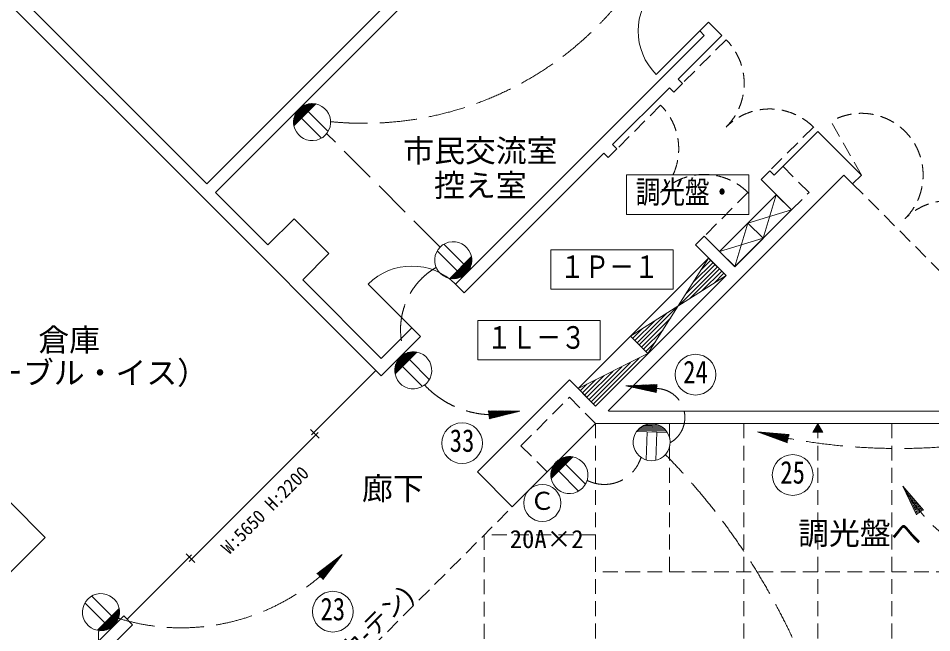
# Model space of a CAD drawing. Units: millimetres, scale not verified. Extents: x -36057 to 19943, y -22762 to 18611.
# Drawn here: x -28283 to -13483, y 403 to 10356 of the extents above; entities that cross this region are included whole.
import ezdxf
from ezdxf.enums import TextEntityAlignment as Align

# ---------------------------------------------------------------- set-up
doc = ezdxf.new("R2010")
doc.units = ezdxf.units.MM
doc.header["$LTSCALE"] = 200
doc.linetypes.add('DASHED1', pattern=[1.8, 1.2, -0.6])
doc.linetypes.add('DASHED3', pattern=[4, 3, -1])
for name, color, linetype, lineweight in [('1-0_121', 7, 'Continuous', 9), ('1-2_130', 7, 'DASHED1', 9), ('1-3_155', 7, 'Continuous', 9), ('1-5_250', 7, 'Continuous', 9), ('1-C', 7, 'Continuous', 9), ('1-D', 4, 'DASHED1', 9)]:
    doc.layers.add(name, color=color, linetype=linetype, lineweight=lineweight)
doc.layers.add('1-A', color=7, linetype='Continuous')
doc.styles.add('HGｺﾞｼｯｸE', font='')
doc.styles.add('ＭＳ ゴシック', font='')
doc.styles.get('HGｺﾞｼｯｸE').set_extended_font_data('HGｺﾞｼｯｸE')
doc.styles.get('ＭＳ ゴシック').set_extended_font_data('MS Gothic')

msp = doc.modelspace()

# ---------------------------------------------------------------- linework, layer by layer
at = {"layer": '1-0_121'}
for p, q in [((-19855.3, 13049), (-25229.3, 7675)), ((-19855.3, 12766.2), (-25087.9, 7533.6)), ((-28623.4, 10786.3), (-25370.7, 7533.6)), ((-28057.7, 10503.4), (-25229.3, 7675)), ((-17097.6, 10291.3), (-17946.1, 9442.8)), ((-17097.6, 10291.3), (-16885.4, 10079.2)), ((-21198.8, 6048.7), (-17168.3, 10079.2)), ((-17592.5, 9372.1), (-16885.4, 10079.2)), ((-17239, 10149.9), (-17168.3, 10079.2)), ((-17521.8, 9301.3), (-17592.5, 9372.1)), ((-18653.2, 8311.4), (-17734, 9230.6)), ((-17734, 9230.6), (-17663.2, 9159.9)), ((-17521.8, 9301.3), (-17663.2, 9159.9)), ((-15329.8, 8523.5), (-16036.9, 7816.4)), ((-14622.7, 7816.4), (-15329.8, 8523.5)), ((-18582.5, 8240.7), (-18653.2, 8311.4)), ((-21057.4, 5907.2), (-18794.6, 8170)), ((-18723.9, 8099.3), (-18794.6, 8170)), ((-18582.5, 8240.7), (-18723.9, 8099.3)), ((-16107.6, 7887.1), (-16249, 7745.7)), ((-16107.6, 7887.1), (-16036.9, 7816.4)), ((-18723.9, 3998), (-14905.5, 7816.4)), ((-16249, 7745.7), (-15754.1, 7250.7)), ((-14764.1, 7675), (-14905.5, 7816.4)), ((-14622.7, 7816.4), (-14764.1, 7675)), ((-25370.7, 7533.6), (-22400.9, 4563.7)), ((-25087.9, 7533.6), (-24239.3, 6685.1)), ((-23815.1, 7109.3), (-24239.3, 6685.1)), ((-23249.4, 6543.6), (-23815.1, 7109.3)), ((-16673.3, 6331.5), (-15754.1, 7250.7)), ((-17168.3, 6826.5), (-17309.7, 6685.1)), ((-17168.3, 6826.5), (-16673.3, 6331.5)), ((-17309.7, 6685.1), (-16814.7, 6190.1)), ((-23673.6, 6119.4), (-23249.4, 6543.6)), ((-23673.6, 6119.4), (-22400.9, 4846.6)), ((-22613, 6048.7), (-21764.5, 5200.1)), ((-21198.8, 6048.7), (-21057.4, 5907.2)), ((-21905.9, 5341.5), (-22400.9, 4846.6)), ((-22400.9, 4563.7), (-21764.5, 5200.1)), ((-22489.2, 4652.1), (-23532.2, 3609.1)), ((-19354.1, 4499.3), (-20845.2, 3008.1)), ((-18718, 3992.2), (-11941.6, 3992.2)), ((-20279.5, 2442.4), (-18929.8, 3792.2)), ((-23426.2, 3644.5), (-25512.1, 1558.5)), ((-23549.9, 3697.5), (-23408.5, 3556.1)), ((-20279.5, 2442.4), (-20845.2, 3008.1)), ((-25476.8, 1664.6), (-26519.8, 621.6)), ((-25565.2, 1682.3), (-25423.7, 1540.9)), ((-26572.8, 674.6), (-27138.5, 109)), ((-26431.4, 533.2), (-26572.8, 674.6)), ((-26431.4, 533.2), (-26855.6, 109))]:
    msp.add_line(p, q, dxfattribs=at)
at = {"layer": '1-0_121', "linetype": 'DASHED1'}
for p, q in [((-16814.7, 10008.5), (-17521.8, 9301.3)), ((-17875.4, 8947.8), (-18582.5, 8240.7)), ((-15400.5, 8594.2), (-16107.6, 7887.1)), ((-14622.7, 7816.4), (-15115, 8686.8)), ((-14764.1, 7675), (-13349.9, 6260.8)), ((-16461.2, 7533.6), (-17168.3, 6826.5)), ((-18929.8, 3792.2), (-19354.1, 4216.4))]:
    msp.add_line(p, q, dxfattribs=at)
for points in [[(-15754.1, 7250.7), (-15471.2, 7533.6), (-15895.5, 7957.8)], [(-19713.9, 3008.1), (-20138.1, 3432.4), (-19354.1, 4216.4)]]:
    msp.add_lwpolyline(points, dxfattribs=at)
at = {"layer": '1-0_121'}
msp.add_lwpolyline([(-16814.7, 6190.1), (-18929.8, 4075), (-19354.1, 4499.3)], dxfattribs=at)
msp.add_lwpolyline([(-28411.3, 1381.8), (-27845.6, 1947.4), (-28411.3, 2513.1), (-28976.9, 1947.4)], close=True, dxfattribs=at)
for centre, start, end in [((-17239, 10149.9), 135.00001, 225), ((-21905.9, 5341.5), 45.00001, 135)]:
    msp.add_arc(centre, 1000, start, end, dxfattribs=at)
at = {"layer": '1-0_121', "linetype": 'DASHED1'}
for centre, start, end in [((-17521.8, 9301.3), 315, 45), ((-18582.5, 8240.7), 315, 45), ((-16107.6, 7887.1), 44.28129, 135), ((-14622.7, 7816.4), 315, 119.49289), ((-17168.3, 6826.5), 44.28129, 135), ((-13208.5, 6402.2), 324.6486, 135)]:
    msp.add_arc(centre, 1000, start, end, dxfattribs=at)
at = {"layer": '1-2_130', "linetype": 'Continuous'}
msp.add_line((-11729.8, 3792.2), (-18929.8, 3792.2), dxfattribs=at)
at = {"layer": '1-2_130'}
for p, q in [((-18929.8, 3792.2), (-18929.8, 192.2)), ((-17729.8, 3792.2), (-17729.8, 1392.2)), ((-16529.8, 3792.2), (-16529.8, 192.2)), ((-15329.8, 3792.2), (-15329.8, 1392.2)), ((-14129.8, 3792.2), (-14129.8, 192.2)), ((-20350.2, 2371.7), (-24239.3, -1517.4)), ((-11729.8, 1392.2), (-18929.8, 1392.2))]:
    msp.add_line(p, q, dxfattribs=at)
at = {"layer": '1-3_155'}
for p, q in [((-23822.2, 8679.1), (-23528, 8973.3)), ((-23821.8, 8656.6), (-23505.5, 8972.9)), ((-23820.7, 8703.5), (-23552.4, 8971.8)), ((-23819.8, 8635.6), (-23484.5, 8970.9)), ((-23816.7, 8730.4), (-23579.3, 8967.8)), ((-23816.7, 8615.8), (-23464.7, 8967.8)), ((-23809.2, 8760.9), (-23609.8, 8960.3)), ((-23795.2, 8797.8), (-23646.7, 8946.3)), ((-23761.2, 8854.7), (-23703.6, 8912.3)), ((-23695.9, 8736.6), (-23372.6, 8413.3)), ((-23585.5, 8847), (-23262.2, 8523.7)), ((-21062.5, 6374.3), (-21385.8, 6697.6)), ((-21173, 6263.9), (-21496.3, 6587.2)), ((-20941.8, 6495), (-21293.7, 6143.1)), ((-20938.6, 6475.3), (-21274, 6140)), ((-20936.7, 6454.3), (-21253, 6138)), ((-20936.3, 6431.8), (-21230.4, 6137.6)), ((-20937.7, 6407.4), (-21206.1, 6139.1)), ((-20941.7, 6380.5), (-21179.2, 6143)), ((-20949.3, 6350), (-21148.7, 6150.6)), ((-20963.3, 6313.1), (-21111.8, 6164.6)), ((-20997.3, 6256.2), (-21054.9, 6198.6)), ((-22183.4, 4659.2), (-21889.3, 4953.4)), ((-22183, 4636.7), (-21866.8, 4953)), ((-22182, 4683.6), (-21913.7, 4951.9)), ((-22181.1, 4615.7), (-21845.8, 4951.1)), ((-22178, 4710.5), (-21940.5, 4948)), ((-22177.9, 4596), (-21826, 4947.9)), ((-22170.4, 4741), (-21971, 4940.4)), ((-22156.5, 4777.9), (-22007.9, 4926.4)), ((-22122.5, 4834.8), (-22064.8, 4892.4)), ((-21946.7, 4827.2), (-21623.4, 4503.9)), ((-22057.2, 4716.7), (-21733.9, 4393.4)), ((-18441.7, 4402.9), (-17930, 4425.3)), ((-18441.7, 4402.9), (-17941.6, 4292.1)), ((-18400.7, 4393.9), (-18387.1, 4405.3)), ((-18382.3, 4389.8), (-18362.4, 4406.4)), ((-18363.8, 4385.7), (-18337.8, 4407.5)), ((-18345.3, 4381.6), (-18313.2, 4408.5)), ((-18326.9, 4377.5), (-18288.6, 4409.6)), ((-18308.4, 4373.4), (-18264, 4410.7)), ((-18290, 4369.3), (-18239.4, 4411.8)), ((-18271.5, 4365.2), (-18214.7, 4412.8)), ((-18253, 4361.1), (-18190.1, 4413.9)), ((-18234.6, 4357), (-18165.5, 4415)), ((-18216.1, 4352.9), (-18140.9, 4416.1)), ((-18197.7, 4348.8), (-18116.3, 4417.1)), ((-18179.2, 4344.7), (-18091.7, 4418.2)), ((-18160.8, 4340.7), (-18067, 4419.3)), ((-18142.3, 4336.6), (-18042.4, 4420.4)), ((-18123.8, 4332.5), (-18017.8, 4421.4)), ((-18105.4, 4328.4), (-17993.2, 4422.5)), ((-18086.9, 4324.3), (-17968.6, 4423.6)), ((-18068.5, 4320.2), (-17944, 4424.7)), ((-18050, 4316.1), (-17930.8, 4416.1)), ((-18031.5, 4312), (-17932.6, 4395)), ((-18013.1, 4307.9), (-17934.5, 4373.9)), ((-17994.6, 4303.8), (-17936.3, 4352.7)), ((-17976.2, 4299.7), (-17938.2, 4331.6)), ((-17957.7, 4295.6), (-17940, 4310.5)), ((-20158.8, 3993.2), (-20671, 3999.4)), ((-20654.5, 3999.2), (-20668.8, 3981)), ((-20635.6, 3998.9), (-20666.2, 3960)), ((-20616.7, 3998.7), (-20663.7, 3938.9)), ((-20597.8, 3998.5), (-20661.2, 3917.8)), ((-20578.9, 3998.3), (-20658.7, 3896.8)), ((-20560, 3998), (-20656.2, 3875.7)), ((-20541.1, 3997.8), (-20641.5, 3870.1)), ((-20522.2, 3997.6), (-20617.7, 3876.2)), ((-20503.3, 3997.4), (-20593.8, 3882.3)), ((-20484.3, 3997.1), (-20569.9, 3888.3)), ((-20465.4, 3996.9), (-20546, 3894.4)), ((-20446.5, 3996.7), (-20522.2, 3900.5)), ((-20427.6, 3996.4), (-20498.3, 3906.6)), ((-20408.7, 3996.2), (-20474.4, 3912.7)), ((-20158.8, 3993.2), (-20655.1, 3866.6)), ((-20389.8, 3996), (-20450.5, 3918.8)), ((-20370.9, 3995.8), (-20426.7, 3924.9)), ((-20352, 3995.5), (-20402.8, 3931)), ((-20333.1, 3995.3), (-20378.9, 3937.1)), ((-20314.2, 3995.1), (-20355, 3943.2)), ((-20295.3, 3994.9), (-20331.2, 3949.3)), ((-20276.4, 3994.6), (-20307.3, 3955.3)), ((-20257.5, 3994.4), (-20283.4, 3961.4)), ((-20238.6, 3994.2), (-20259.5, 3967.5)), ((-20219.7, 3993.9), (-20235.7, 3973.6)), ((-20200.8, 3993.7), (-20211.8, 3979.7)), ((-20181.9, 3993.5), (-20187.9, 3985.8)), ((-20162.9, 3993.3), (-20164, 3991.9)), ((-18223.1, 3710.7), (-17807.2, 3698.8)), ((-18204.3, 3726.4), (-17825, 3715.6)), ((-18182.1, 3742), (-17846.4, 3732.4)), ((-18154.7, 3757.4), (-17872.8, 3749.4)), ((-18118.3, 3772.6), (-17908.3, 3766.6)), ((-18053.6, 3787), (-17972.1, 3784.6)), ((-18265.3, 3663.3), (-17767.8, 3649.1)), ((-18253.1, 3679.2), (-17779, 3665.6)), ((-18239.2, 3695), (-17792.1, 3682.2)), ((-18094.6, 3658.4), (-18107.7, 3201.4)), ((-17938.5, 3654), (-17951.5, 3196.9)), ((-16303.6, 3655.1), (-15793.3, 3611.9)), ((-16303.6, 3655.1), (-15821.8, 3481.3)), ((-16299.7, 3653.7), (-16298.3, 3654.6)), ((-16281.9, 3647.3), (-16273.7, 3652.5)), ((-16264.2, 3640.9), (-16249.2, 3650.5)), ((-16246.4, 3634.4), (-16224.6, 3648.4)), ((-16228.6, 3628), (-16200, 3646.3)), ((-16210.8, 3621.6), (-16175.5, 3644.2)), ((-16193, 3615.2), (-16150.9, 3642.2)), ((-16175.2, 3608.8), (-16126.4, 3640.1)), ((-16157.4, 3602.4), (-16101.8, 3638)), ((-16139.7, 3595.9), (-16077.3, 3635.9)), ((-16121.9, 3589.5), (-16052.7, 3633.9)), ((-16104.1, 3583.1), (-16028.2, 3631.8)), ((-16086.3, 3576.7), (-16003.6, 3629.7)), ((-16068.5, 3570.3), (-15979.1, 3627.6)), ((-16050.7, 3563.9), (-15954.5, 3625.6)), ((-16032.9, 3557.5), (-15930, 3623.5)), ((-16015.2, 3551), (-15905.4, 3621.4)), ((-15997.4, 3544.6), (-15880.9, 3619.3)), ((-15979.6, 3538.2), (-15856.3, 3617.3)), ((-15961.8, 3531.8), (-15831.8, 3615.2)), ((-15944, 3525.4), (-15807.2, 3613.1)), ((-15926.2, 3519), (-15795.2, 3603)), ((-15908.4, 3512.6), (-15799.8, 3582.3)), ((-15890.7, 3506.1), (-15804.3, 3561.5)), ((-15872.9, 3499.7), (-15808.8, 3540.8)), ((-15855.1, 3493.3), (-15813.3, 3520.1)), ((-15837.3, 3486.9), (-15817.9, 3499.4)), ((-19653.7, 2963), (-19359.5, 3257.2)), ((-19653.2, 2940.5), (-19337, 3256.8)), ((-19652.2, 2987.4), (-19383.9, 3255.7)), ((-19651.3, 2919.5), (-19316, 3254.9)), ((-19648.2, 3014.3), (-19410.8, 3251.8)), ((-19648.2, 2899.8), (-19296.2, 3251.7)), ((-19640.7, 3044.8), (-19441.3, 3244.2)), ((-19626.7, 3081.7), (-19478.2, 3230.2)), ((-19592.7, 3138.6), (-19535.1, 3196.2)), ((-19417, 3131), (-19093.7, 2807.7)), ((-19527.4, 3020.5), (-19204.1, 2697.2)), ((-13948.8, 2776.2), (-13616.2, 2386.7)), ((-13948.8, 2776.2), (-13728.3, 2313.9)), ((-13922.6, 2721.3), (-13897.3, 2715.9)), ((-13914.4, 2704.2), (-13881.3, 2697.1)), ((-13906.3, 2687.1), (-13865.3, 2678.4)), ((-13898.2, 2670.1), (-13849.3, 2659.7)), ((-13890, 2653), (-13833.3, 2640.9)), ((-13881.9, 2635.9), (-13817.3, 2622.2)), ((-13873.7, 2618.9), (-13801.3, 2603.5)), ((-13865.6, 2601.8), (-13785.3, 2584.7)), ((-13857.5, 2584.7), (-13769.3, 2566)), ((-13849.3, 2567.7), (-13753.3, 2547.3)), ((-13841.2, 2550.6), (-13737.3, 2528.5)), ((-13833, 2533.5), (-13721.2, 2509.8)), ((-13824.9, 2516.5), (-13705.2, 2491)), ((-13816.8, 2499.4), (-13689.2, 2472.3)), ((-13808.6, 2482.3), (-13673.2, 2453.6)), ((-13800.5, 2465.3), (-13657.2, 2434.8)), ((-13792.3, 2448.2), (-13641.2, 2416.1)), ((-13784.2, 2431.1), (-13625.2, 2397.4)), ((-13776.1, 2414.1), (-13623.8, 2381.7)), ((-13767.9, 2397), (-13641.6, 2370.2)), ((-13759.8, 2380), (-13659.4, 2358.6)), ((-13751.6, 2362.9), (-13677.2, 2347.1)), ((-13743.5, 2345.8), (-13695, 2335.5)), ((-13735.4, 2328.8), (-13712.8, 2324)), ((-23037.9, 1669.8), (-23444.2, 1358)), ((-23037.9, 1669.8), (-23349.7, 1263.5)), ((-23086.2, 1632.7), (-23086.2, 1606.9)), ((-23071.2, 1644.2), (-23071.2, 1626.4)), ((-23056.2, 1655.8), (-23056.2, 1646)), ((-23041.2, 1667.3), (-23041.2, 1665.5)), ((-23281.2, 1483.1), (-23281.2, 1352.7)), ((-23266.2, 1494.6), (-23266.2, 1372.3)), ((-23251.2, 1506.1), (-23251.2, 1391.8)), ((-23236.2, 1517.6), (-23236.2, 1411.4)), ((-23221.2, 1529.1), (-23221.2, 1430.9)), ((-23206.2, 1540.7), (-23206.2, 1450.5)), ((-23191.2, 1552.2), (-23191.2, 1470)), ((-23176.2, 1563.7), (-23176.2, 1489.6)), ((-23161.2, 1575.2), (-23161.2, 1509.1)), ((-23146.2, 1586.7), (-23146.2, 1528.7)), ((-23131.2, 1598.2), (-23131.2, 1548.2)), ((-23116.2, 1609.7), (-23116.2, 1567.8)), ((-23101.2, 1621.2), (-23101.2, 1587.3)), ((-23431.2, 1368), (-23431.2, 1344.9)), ((-23416.2, 1379.5), (-23416.2, 1329.9)), ((-23401.2, 1391), (-23401.2, 1314.9)), ((-23386.2, 1402.5), (-23386.2, 1299.9)), ((-23371.2, 1414), (-23371.2, 1284.9)), ((-23356.2, 1425.6), (-23356.2, 1269.9)), ((-23341.2, 1437.1), (-23341.2, 1274.5)), ((-23326.2, 1448.6), (-23326.2, 1294.1)), ((-23311.2, 1460.1), (-23311.2, 1313.6)), ((-23296.2, 1471.6), (-23296.2, 1333.2)), ((-26769.3, 673.4), (-27092.6, 996.7)), ((-26879.8, 562.9), (-27203.1, 886.2)), ((-26648.6, 794.1), (-27000.5, 442.2)), ((-26645.4, 774.4), (-26980.8, 439)), ((-26643.5, 753.4), (-26959.7, 437.1)), ((-26643.1, 730.9), (-26937.2, 436.7)), ((-26644.5, 706.5), (-26912.9, 438.2)), ((-26648.5, 679.6), (-26886, 442.1)), ((-26656.1, 649.1), (-26855.5, 449.7)), ((-26670, 612.2), (-26818.6, 463.7)), ((-26704, 555.3), (-26761.7, 497.7))]:
    msp.add_line(p, q, dxfattribs=at)
at = {"layer": '1-3_155', "linetype": 'DASHED3'}
msp.add_line((-21448.4, 6649.7), (-23285, 8486.3), dxfattribs=at)
at = {"layer": '1-3_155'}
for centre in [(-17309.8, 4583.8), (-21092.2, 3473.6), (-15736, 2958.4), (-23186.7, 744.8)]:
    msp.add_circle(centre, 330, dxfattribs=at)
at = {"layer": '1-3_155', "color": 3}
msp.add_circle((-19792.7, 2505), 300, dxfattribs=at)
at = {"layer": '1-3_155', "linetype": 'DASHED3'}
for centre, radius, start, end in [((-22685.4, 13997.1), 5342.7, 264.23202, 320.76247), ((-20924.1, 5314.9), 1165.3, 120.32932, 199.79024), ((-20586.6, 5461.2), 1527.8, 223.18482, 286.09933), ((-17952.8, 3889.1), 469.9, 299.49415, 87.93005), ((-14018.4, 13268.9), 9881.6, 256.62916, 276.37005), ((-25441, -4210.1), 10707.2, 16.50919, 44.45322), ((-18787.1, 3425.3), 620.4, 243.25109, 342.94837), ((-11591.9, 4070.1), 2688.7, 208.76727, 299.65658), ((-25643.3, 3935.3), 3452.6, 252.86619, 318.99172), ((-24506.7, 286.9), 2477.5, 176.48272, 263.48459)]:
    msp.add_arc(centre, radius, start, end, dxfattribs=at)
at = {"layer": '1-3_155'}
for centre, start, end in [((-23522.2, 8673.3), 78.95448, 191.0455), ((-23522.2, 8673.3), 78.95448, 191.0455), ((-23522.2, 8673.3), 191.0455, 78.95448), ((-21236.2, 6437.6), 11.0455, 258.95448), ((-21236.2, 6437.6), 258.95448, 11.0455), ((-21236.2, 6437.6), 258.95448, 11.0455), ((-21883.5, 4653.4), 78.95448, 191.0455), ((-21883.5, 4653.4), 78.95448, 191.0455), ((-21883.5, 4653.4), 191.0455, 78.95448), ((-18021.3, 3488.7), 32.31791, 144.40892), ((-18021.3, 3488.7), 32.31791, 144.40892), ((-18021.3, 3488.7), 144.40892, 32.31791), ((-19353.7, 2957.2), 78.95448, 191.0455), ((-19353.7, 2957.2), 78.95448, 191.0455), ((-19353.7, 2957.2), 191.0455, 78.95448), ((-26943, 736.6), 11.0455, 258.95448), ((-26943, 736.6), 258.95448, 11.0455), ((-26943, 736.6), 258.95448, 11.0455)]:
    msp.add_arc(centre, 300, start, end, dxfattribs=at)
at = {"layer": '1-5_250'}
for p, q in [((-16447.8, 7819.1), (-18430, 7819.1)), ((-18430, 7179.1), (-18430, 7819.1)), ((-16447.8, 7179.1), (-16447.8, 7819.1)), ((-15756.3, 7251.5), (-16003, 7498.2)), ((-16447.8, 7179.1), (-18430, 7179.1)), ((-16674.5, 6333.2), (-15756.3, 7251.5)), ((-15756.3, 7251.5), (-16462.2, 7039.1)), ((-16462.6, 7038.6), (-16921.3, 6580)), ((-16462.2, 7039.1), (-16215.4, 6792.4)), ((-16215.9, 6791.9), (-16921.3, 6580)), ((-17672.4, 6607.6), (-19654.7, 6607.6)), ((-17672.4, 5967.6), (-17672.4, 6607.6)), ((-17097.6, 6472.9), (-19212.6, 4357.8)), ((-18081.3, 4923.5), (-17097.6, 6472.9)), ((-16991.5, 6366.9), (-17466.4, 5891.9)), ((-17026.8, 6402.2), (-17343.5, 6085.6)), ((-17062.2, 6437.6), (-17220.5, 6279.2)), ((-16814.7, 6190.1), (-17097.6, 6472.9)), ((-16956.1, 6331.5), (-18222.7, 5065)), ((-16920.8, 6296.1), (-17395.7, 5821.2)), ((-16885.4, 6260.8), (-17202.1, 5944.2)), ((-16850.1, 6225.4), (-17008.4, 6067.1)), ((-16814.7, 6190.1), (-18929.8, 4075)), ((-16814.7, 6190.1), (-18364.1, 5206.4)), ((-17783.1, 5575.3), (-18258, 5100.3)), ((-17712.4, 5504.6), (-18187.3, 5029.6)), ((-18857.6, 5462), (-20839.8, 5462)), ((-18857.6, 4822), (-18857.6, 5462)), ((-18170.4, 5329.3), (-18328.7, 5171)), ((-17976.8, 5452.3), (-18293.4, 5135.7)), ((-18081.3, 4923.5), (-18364.1, 5206.4)), ((-17835.3, 5310.9), (-18152, 4994.2)), ((-17958.3, 5117.2), (-18116.6, 4958.9)), ((-18081.3, 4923.5), (-19212.6, 4357.8)), ((-18364.1, 4782.1), (-19000.5, 4145.7)), ((-18222.7, 4852.8), (-18965.1, 4110.4)), ((-18646.9, 4640.7), (-19071.2, 4216.4)), ((-18505.5, 4711.4), (-19035.9, 4181.1)), ((-18929.8, 4499.3), (-19141.9, 4287.1)), ((-18788.4, 4570), (-19106.6, 4251.8)), ((-18929.8, 4075), (-19212.6, 4357.8)), ((-19071.2, 4428.6), (-19177.3, 4322.5))]:
    msp.add_line(p, q, dxfattribs=at)
for points in [[(-16215.4, 6792.4), (-16003, 7498.2), (-16462.6, 7038.6)], [(-16462.2, 7039.1), (-16674.5, 6333.2), (-16921.3, 6580)], [(-17672.4, 5967.6), (-19654.7, 5967.6), (-19654.7, 6607.6)], [(-18857.6, 4822), (-20839.8, 4822), (-20839.8, 5462)]]:
    msp.add_lwpolyline(points, dxfattribs=at)
at = {"layer": '1-C'}
for p, q in [((-15329.8, 3792.2), (-15411.4, 3650.7)), ((-15382.8, 3700.3), (-15276.7, 3700.3)), ((-15380, 3705.3), (-15279.6, 3705.3)), ((-15377.1, 3710.3), (-15282.5, 3710.3)), ((-15374.2, 3715.3), (-15285.4, 3715.3)), ((-15371.3, 3720.3), (-15288.3, 3720.3)), ((-15368.4, 3725.3), (-15291.2, 3725.3)), ((-15365.5, 3730.3), (-15294.1, 3730.3)), ((-15362.6, 3735.3), (-15296.9, 3735.3)), ((-15359.8, 3740.3), (-15299.8, 3740.3)), ((-15356.9, 3745.3), (-15302.7, 3745.3)), ((-15354, 3750.3), (-15305.6, 3750.3)), ((-15351.1, 3755.3), (-15308.5, 3755.3)), ((-15348.2, 3760.3), (-15311.4, 3760.3)), ((-15345.3, 3765.3), (-15314.3, 3765.3)), ((-15342.4, 3770.3), (-15317.1, 3770.3)), ((-15339.5, 3775.3), (-15320, 3775.3)), ((-15336.7, 3780.3), (-15322.9, 3780.3)), ((-15333.8, 3785.3), (-15325.8, 3785.3)), ((-15330.9, 3790.3), (-15328.7, 3790.3)), ((-15329.8, 3792.2), (-15248.1, 3650.7)), ((-15248.1, 3650.7), (-15411.4, 3650.7)), ((-15408.8, 3655.3), (-15250.7, 3655.3)), ((-15405.9, 3660.3), (-15253.6, 3660.3)), ((-15403.1, 3665.3), (-15256.5, 3665.3)), ((-15400.2, 3670.3), (-15259.4, 3670.3)), ((-15397.3, 3675.3), (-15262.3, 3675.3)), ((-15394.4, 3680.3), (-15265.2, 3680.3)), ((-15391.5, 3685.3), (-15268.1, 3685.3)), ((-15388.6, 3690.3), (-15271, 3690.3)), ((-15385.7, 3695.3), (-15273.8, 3695.3))]:
    msp.add_line(p, q, dxfattribs=at)
at = {"layer": '1-D'}
for p, q in [((-15329.8, 3792.2), (-15329.8, -13941.2)), ((-20736.2, 1985.7), (-20736.2, -13232.7)), ((-18929.8, 1990), (-20731.9, 1990))]:
    msp.add_line(p, q, dxfattribs=at)

# ---------------------------------------------------------------- texts
at = {"layer": '1-3_155', "style": 'ＭＳ ゴシック', "width": 0.8}
for s, p in [('24', (-17509.8, 4333.8)), ('33', (-21292.2, 3223.6)), ('25', (-15936, 2708.4)), ('23', (-23386.7, 494.8))]:
    msp.add_text(s, height=366.6, dxfattribs=at).set_placement(p, align=Align.BOTTOM_LEFT)
at = {"layer": '1-3_155', "color": 3, "style": 'ＭＳ ゴシック'}
for s, p in [('Ｃ', (-19992.7, 2305)), ('20A×2', (-20320.7, 1686.4))]:
    msp.add_text(s, height=293.3, dxfattribs=at).set_placement(p, align=Align.BOTTOM_LEFT)
at = {"layer": '1-3_155', "style": 'ＭＳ ゴシック'}
msp.add_text('調光盤へ', height=366.6, dxfattribs=at).set_placement((-15647.7, 1722), align=Align.BOTTOM_LEFT)
at = {"layer": '1-5_250', "style": 'ＭＳ ゴシック', "width": 0.8}
for s, p in [('調光盤・', (-18280.8, 7249.1)), ('１Ｐ－１', (-19505.5, 6037.7)), ('１Ｌ－３', (-20690.6, 4892.1))]:
    msp.add_text(s, height=366.6, dxfattribs=at).set_placement(p, align=Align.BOTTOM_LEFT)
at = {"layer": '1-A', "style": 'HGｺﾞｼｯｸE'}
for s, p in [('市民交流室', (-22046.5, 7917.5)), ('控え室', (-21546.5, 7356.8)), ('倉庫', (-27959.2, 4854)), ('（テーブル・イス）', (-29709.2, 4320.5)), ('廊下', (-22714.4, 2446.5))]:
    msp.add_text(s, height=366.6, dxfattribs=at).set_placement(p, align=Align.BOTTOM_LEFT)
at = {"layer": '1-A', "style": 'ＭＳ ゴシック', "width": 0.95}
msp.add_text('W:5650 H:2200', height=219.9, rotation=45, dxfattribs=at).set_placement((-24814.1, 1613.2), align=Align.BOTTOM_LEFT)
at = {"layer": '1-A', "style": 'HGｺﾞｼｯｸE'}
msp.add_text('(カ-テン)', height=293.3, rotation=45, dxfattribs=at).set_placement((-22931.2, -209.2), align=Align.BOTTOM_LEFT)

doc.saveas('drawing.dxf')
